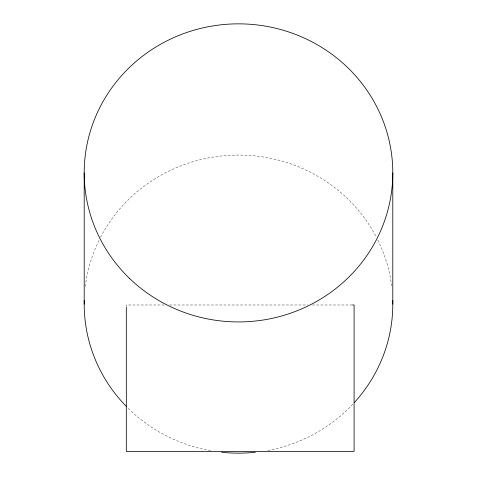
<?xml version="1.0" encoding="UTF-8"?>
<svg xmlns="http://www.w3.org/2000/svg" width="477" height="477" viewBox="0 0 477 477"><rect width="100%" height="100%" fill="white"/><g stroke="black" fill="none" stroke-linecap="round" stroke-linejoin="round"><path stroke-width="0.36" stroke-dasharray="2.38 1.79" d="M164.285 304.988L126.322 304.988L126.322 306.472M169.496 304.988L307.945 304.988M312.411 304.988L354.095 304.988M352.831 404.198A154.298 149.039 0 0 1 266.297 450.711M210.703 450.711A154.298 149.039 0 0 1 126.757 406.887M85.282 286.492A154.298 149.039 0 0 1 99.216 239.979M100.558 237.325A154.298 149.039 0 0 1 238.5 155.067A154.298 149.039 0 0 1 376.442 237.325M377.784 239.979A154.298 149.039 0 0 1 391.718 286.492"/><path stroke-width="0.72" d="M352.61 304.988L354.095 304.988L354.095 451.379L126.322 451.379L126.322 307.218M392.798 172.889L392.798 304.111M84.202 172.889L84.202 304.111M392.756 300.456A154.298 149.039 0 0 1 354.351 402.546M255.338 452.262A154.298 149.039 0 0 1 221.662 452.262M126.232 406.35A154.298 149.039 0 0 1 84.244 300.456M129.392 278.282A154.298 149.039 0 0 0 387.539 211.466A154.298 149.039 0 0 0 198.563 28.93A154.298 149.039 0 0 0 129.392 278.282"/></g></svg>
